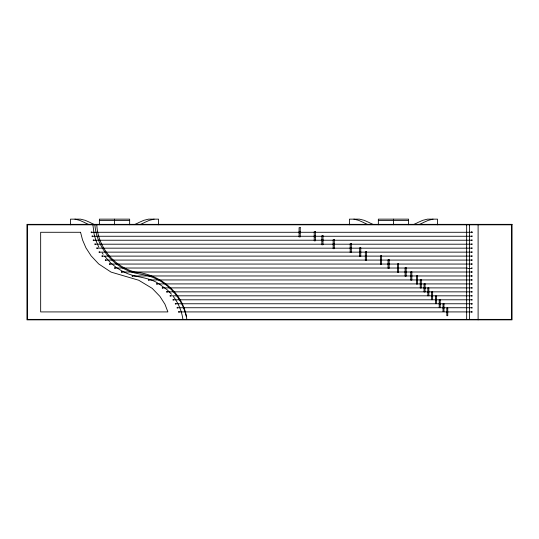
<?xml version="1.0" encoding="UTF-8"?>
<svg xmlns="http://www.w3.org/2000/svg" width="539" height="539" viewBox="0 0 539 539"><rect width="100%" height="100%" fill="white"/><g stroke="black" fill="none" stroke-linecap="round" stroke-linejoin="round"><path stroke-width="0.81" d="M91.9 232.282C90.869 233.879 90.869 230.685 91.9 232.282L471.389 232.282C472.157 233.414 472.157 231.157 471.389 232.282C472.413 233.879 472.413 230.685 471.389 232.282M92.782 236.257C91.751 237.847 91.751 234.66 92.782 236.257L471.389 236.257C472.413 237.847 472.413 234.66 471.389 236.257M93.968 240.226C92.944 241.822 92.944 238.629 93.968 240.226L471.389 240.226C472.413 241.822 472.413 238.629 471.389 240.226M95.592 244.201C94.561 245.791 94.561 242.604 95.592 244.201L471.389 244.201C472.413 245.791 472.413 242.604 471.389 244.201M97.471 248.169C96.441 249.766 96.441 246.572 97.471 248.169L471.389 248.169C472.413 249.766 472.413 246.572 471.389 248.169M99.803 252.137C98.772 253.734 98.772 250.547 99.803 252.137L471.389 252.137C472.413 253.734 472.413 250.547 471.389 252.137M102.68 256.113C101.649 257.709 101.649 254.516 102.68 256.113L471.389 256.113C472.413 254.516 472.413 257.709 471.389 256.113M106.068 260.081C105.038 261.678 105.038 258.491 106.068 260.081L471.389 260.081C472.413 261.678 472.413 258.491 471.389 260.081M110.172 264.056C109.147 265.653 109.147 262.459 110.172 264.056L471.389 264.056C472.413 265.653 472.413 262.459 471.389 264.056M115.299 268.024C114.275 269.621 114.275 266.434 115.299 268.024L467.131 268.024C468.155 269.251 474.583 267.802 471.389 268.024M122.191 272C121.167 273.59 121.167 270.403 122.191 272L471.389 272C472.413 273.59 472.413 270.403 471.389 272M132.884 275.968C131.853 277.565 131.853 274.378 132.884 275.968L471.389 275.968C472.413 274.378 472.413 277.565 471.389 275.968M149.168 279.943C148.144 281.533 148.144 278.346 149.168 279.943L471.389 279.943C472.413 278.346 472.413 281.533 471.389 279.943M157.321 283.912C156.297 285.508 156.297 282.321 157.321 283.912L471.389 283.912C472.413 282.321 472.413 285.508 471.389 283.912M162.967 287.887C161.943 289.477 161.943 286.29 162.967 287.887L471.389 287.887L471.861 288.358L472.332 287.887L471.861 287.408L471.389 287.887M167.366 291.855C166.335 293.452 166.335 290.258 167.366 291.855L471.389 291.855C472.413 290.258 472.413 293.452 471.389 291.855M170.816 295.823C169.792 297.42 169.792 294.233 170.816 295.823L471.389 295.823C472.413 294.233 472.413 297.42 471.389 295.823M173.726 299.799C172.696 301.395 172.696 298.202 173.726 299.799L471.389 299.799C472.413 298.202 472.413 301.395 471.389 299.799M176.044 303.767C175.02 305.364 175.02 302.177 176.044 303.767L471.389 303.767L471.861 303.295L472.332 303.767L471.969 304.232M177.823 307.742C176.792 309.339 176.792 306.145 177.823 307.742L471.389 307.742C472.413 306.145 472.413 309.339 471.389 307.742M179.312 311.919C178.288 313.509 178.288 310.323 179.312 311.919L471.389 311.919C472.413 310.323 472.413 313.509 471.389 311.919M186.824 319.384C183.88 293.465 160.332 274.088 134.986 272.087L134.986 272.087A51.933 51.892 0 0 1 118.263 264.13C105.745 255.082 97.444 240.3 96.804 224.817M154.107 219.144L149.35 220.343L144.6 222.452A972.093 168.801 90 0 1 139.931 224.601M433.06 219.144L428.303 220.343L423.553 222.452A972.093 168.801 90 0 1 418.891 224.601M99.385 220.566L129.65 220.566M378.344 220.566L408.602 220.566M299.078 231.703L300.23 231.703M299.078 232.861L300.23 232.861M314.217 235.684L315.362 235.684M314.217 236.823L315.362 236.823M321.857 239.66L322.989 239.66M321.857 240.792L322.989 240.792M333.156 243.635L334.274 243.635M333.156 244.76L334.274 244.76M350.188 247.617L351.293 247.617M350.188 248.722L351.293 248.722M359.654 251.592L360.753 251.592M359.654 252.69L360.753 252.69M365.341 255.567L366.426 255.567M365.341 256.658L366.426 256.658M380.48 259.549L381.558 259.549M380.48 260.62L381.558 260.62M388.053 263.524L389.118 263.524M388.053 264.588L389.118 264.588M397.519 267.499L398.577 267.499M397.519 268.557L398.577 268.557M405.099 271.474L406.143 271.474M405.099 272.518L406.143 272.518M410.779 275.449L411.816 275.449M410.779 276.487L411.816 276.487M416.465 279.431L417.489 279.431M416.465 280.455L417.489 280.455M420.258 283.406L421.269 283.406M420.258 284.417L421.269 284.417M424.052 287.428L425.055 287.428M424.052 288.432L425.055 288.432M427.845 291.356L428.835 291.356M427.845 292.354L428.835 292.354M431.631 295.338L432.622 295.338M431.631 296.322L432.622 296.322M435.424 299.313L436.401 299.313M435.424 300.284L436.401 300.284M439.218 303.289L440.181 303.289M439.218 304.252L440.181 304.252M443.011 307.264L443.968 307.264M443.011 308.22L443.968 308.22M446.804 311.448L447.747 311.448M446.804 312.391L447.747 312.391M353.887 219.144L358.644 220.343L363.394 222.452A972.093 168.801 -90 0 0 368.063 224.601M74.928 219.144L79.691 220.343L84.434 222.452A972.093 168.801 -90 0 0 89.103 224.601M134.278 275.887C142.229 277.491 150.381 278.791 157.529 282.881M133.975 275.82L127.655 273.697L121.632 270.834L116 267.27M471.74 304.225L471.389 303.767M158.54 283.521L167.292 289.888L171.49 294.233M115.602 266.946L110.825 263.059L104.681 256.281M173.39 296.605C178.463 303.194 181.744 311.158 182.916 319.384M102.167 252.966L103.171 254.287M98.812 247.226L96.272 241.405M96.09 240.994L94.197 234.647L92.897 224.817M186.346 316.588C182.788 301.382 172.736 287.873 159.039 280.32A53.294 53.26 0 0 0 140.975 274.263L134.696 272.963A53.038 52.997 0 0 1 117.617 264.838C104.768 255.56 96.171 240.637 94.871 224.817M478.106 224.345L478.106 319.856M469.496 224.817L469.496 319.384M466.659 224.817L466.659 319.384M437.506 224.817L437.506 219.144L427.474 219.144L422.717 220.343L417.968 222.452A972.093 168.801 90 0 1 413.298 224.601M436.401 295.904L436.401 303.693M435.424 295.904L435.424 303.693M432.622 299.765L432.622 291.889L431.631 291.889L431.631 299.765M428.835 295.83L428.835 287.88L427.845 287.88L427.845 295.83M408.602 224.763L408.602 219.144L378.344 219.144L378.344 224.763M393.477 219.144L393.477 224.763M349.44 224.817L349.44 219.144L359.473 219.144L364.229 220.343L368.979 222.452A972.093 168.801 -90 0 0 373.648 224.601M158.547 224.817L158.547 219.144L148.515 219.144L143.758 220.343L139.015 222.452A972.093 168.801 90 0 1 134.346 224.601M129.65 224.763L129.65 219.144L99.385 219.144L99.385 224.763M114.517 219.144L114.517 224.763M70.488 224.817L70.488 219.144L80.52 219.144L85.277 220.343L90.026 222.452A972.093 168.801 -90 0 0 94.689 224.601M512.05 224.345L26.95 224.345L26.95 319.856L512.05 319.856L512.05 224.345M511.578 224.817L27.422 224.817L27.422 319.384L511.578 319.384L511.578 224.817M300.23 227.667L299.078 227.667L299.078 236.897L300.23 236.897L300.23 227.667M315.362 231.682L314.217 231.682L314.217 240.825L315.362 240.825L315.362 231.682M80.547 232.282L40.661 232.282L40.661 311.919L167.905 311.919L164.941 304.225L159.901 296.356L152.193 288.352L138.739 280.246L111.054 272.101L98.698 263.955L91.111 255.85L85.937 247.846L82.555 239.97L80.547 232.282M322.989 235.705L321.857 235.705L321.857 244.753L322.989 244.753L322.989 235.705M334.274 239.72L333.156 239.72L333.156 248.674L334.274 248.674L334.274 239.72M351.293 243.736L350.188 243.736L350.188 252.602L351.293 252.602L351.293 243.736M360.753 247.751L359.654 247.751L359.654 256.53L360.753 256.53L360.753 247.751M366.426 251.767L365.341 251.767L365.341 260.458L366.426 260.458L366.426 251.767M381.558 255.776L380.48 255.776L380.48 264.386L381.558 264.386L381.558 255.776M389.118 259.791L388.053 259.791L388.053 268.314L389.118 268.314L389.118 259.791M398.577 263.807L397.519 263.807L397.519 272.249L398.577 272.249L398.577 263.807M406.143 267.822L405.099 267.822L405.099 276.177L406.143 276.177L406.143 267.822M411.816 271.831L410.779 271.831L410.779 280.105L411.816 280.105L411.816 271.831M417.489 275.847L416.465 275.847L416.465 284.04L417.489 284.04L417.489 275.847M421.269 279.856L420.258 279.856L420.258 287.967L421.269 287.967L421.269 279.856M425.055 283.912L424.052 283.912L424.052 291.943L425.055 291.943L425.055 283.912M440.181 299.913L439.218 299.913L439.218 307.628L440.181 307.628L440.181 299.913M443.968 303.922L443.011 303.922L443.011 311.562L443.968 311.562L443.968 303.922M447.747 308.133L446.804 308.133L446.804 315.699L447.747 315.699L447.747 308.133"/></g></svg>
